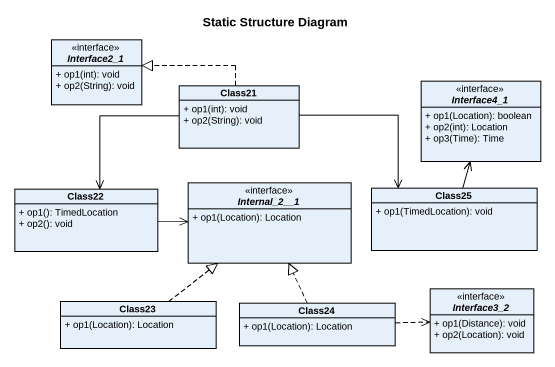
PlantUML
@startuml
title Static Structure Diagram
hide circle
hide empty members
skinparam classAttributeIconSize 0
interface Interface2_1 {
  + op1(int): void
  + op2(String): void
}
class Class21 {
  + op1(int): void
  + op2(String): void
}
interface Interface4_1 {
  + op1(Location): boolean
  + op2(int): Location
  + op3(Time): Time
}
class Class22 {
  + op1(): TimedLocation
  + op2(): void
}
interface "Internal_2__1" as Internal_2_1 {
  + op1(Location): Location
}
class Class25 {
  + op1(TimedLocation): void
}
interface Interface3_2 {
  + op1(Distance): void
  + op2(Location): void
}
class Class23 {
  + op1(Location): Location
}
class Class24 {
  + op1(Location): Location
}
Class21 .left.|> Interface2_1
Class21 --> Class22
Class21 -right-> Class25
Class22 -right-> Internal_2_1
Class25 -up-> Interface4_1
Class23 .up.|> Internal_2_1
Class24 .up.|> Internal_2_1
Class24 .right.> Interface3_2
@enduml
